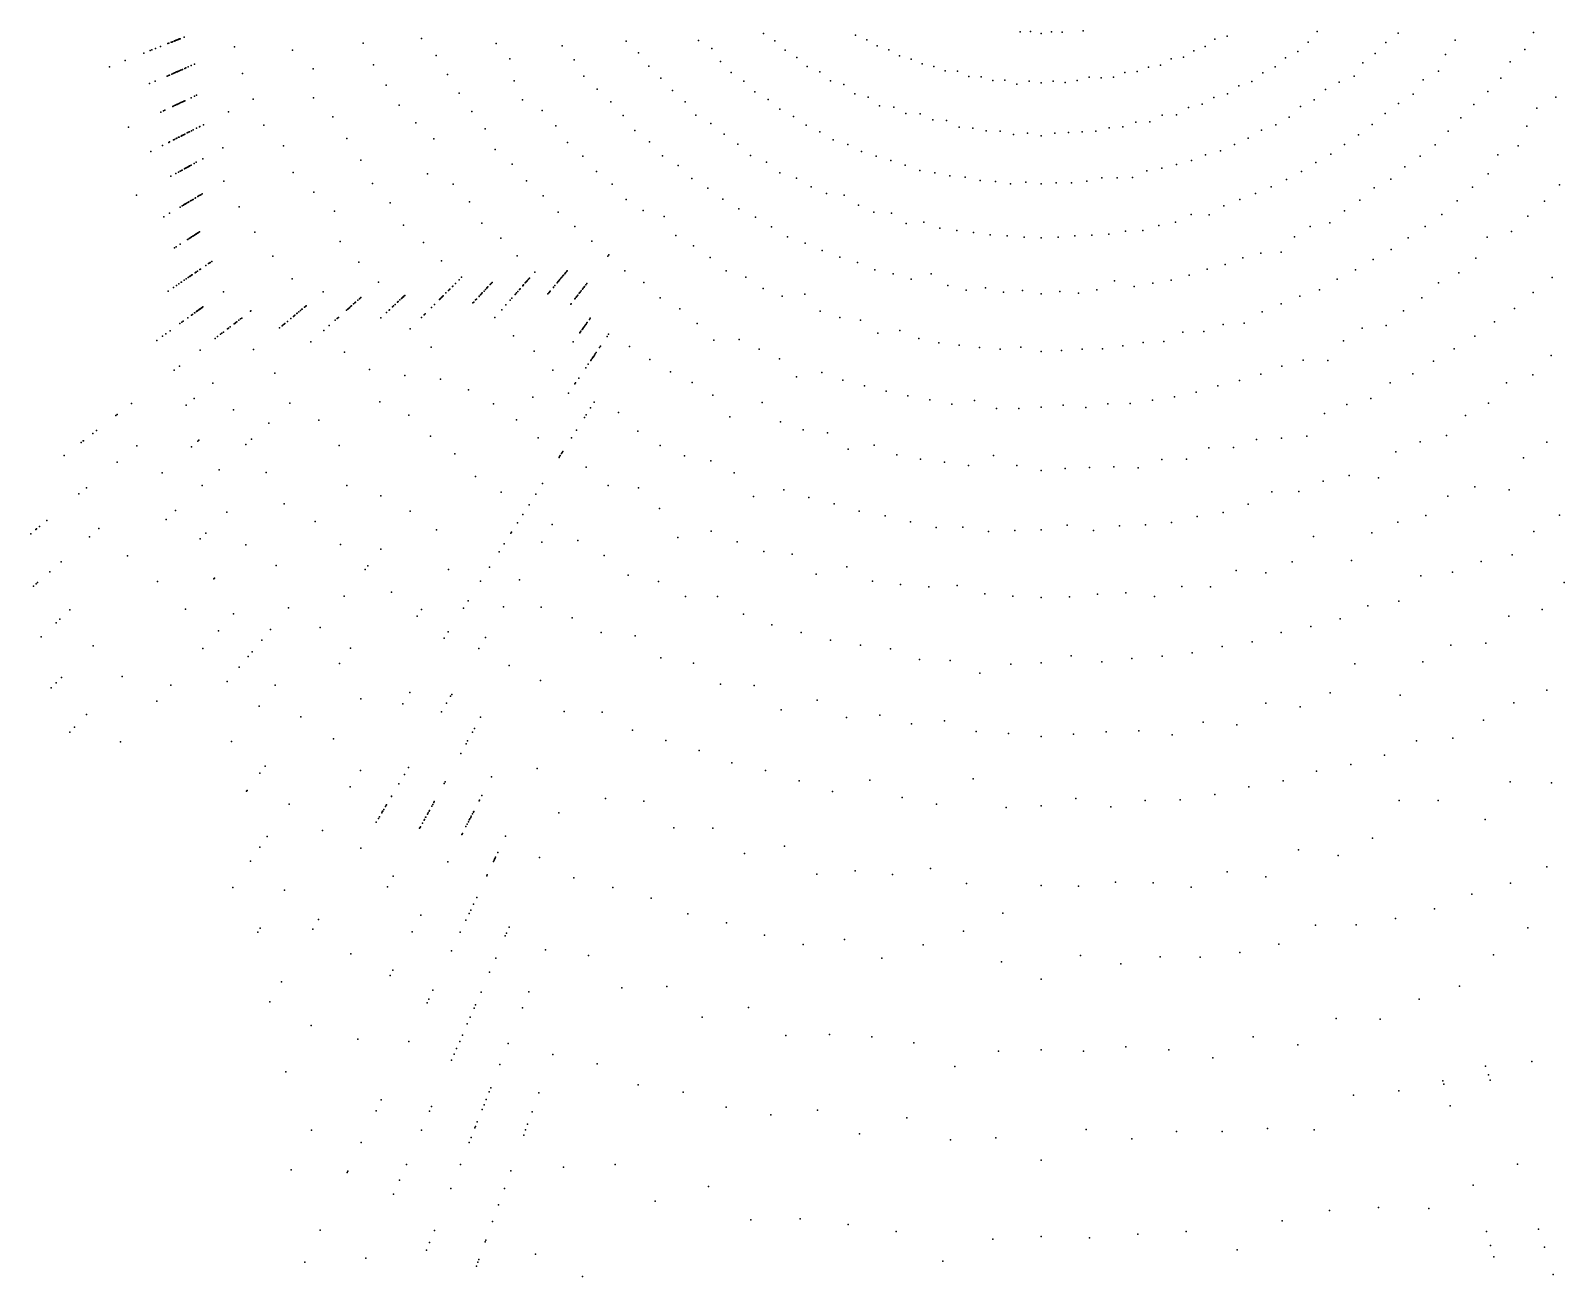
# Model space of a CAD drawing. Header units: millimetres. Extents: x -1492 to 2273, y -3124 to 2390.
# Drawn here: x -1115 to 577, y -1742 to -367 of the extents above; entities that cross this region are included whole.
import ezdxf

# ---------------------------------------------------------------- set-up
doc = ezdxf.new("R2010")
doc.units = ezdxf.units.MM

msp = doc.modelspace()

# ---------------------------------------------------------------- linework, layer by layer
for p in [(-306.4, -370.4, 1654.6), (-23.2, -368.6, 1652.2), (-11.6, -368.3, 1648.3), (0, -370.4, 1657.1), (11.6, -368.5, 1649.3), (23.2, -369, 1654.2), (46.4, -367.3, 1656.1), (304.6, -368.2, 1645), (394, -370, 1663.4), (543.5, -369.3, 1659.7), (-983, -389.2, 1555.7), (-981.2, -388.5, 717.2), (-977.2, -386.9, 621.5), (-971.6, -384.7, 1347.2), (-963.6, -381.5, 857.3), (-962.4, -381.1, 972.1), (-959.8, -380, 750), (-959.3, -379.8, 525.7), (-958.5, -379.5, 1097.8), (-958.5, -379.5, 654.2), (-956.6, -378.7, 445.2), (-956.5, -378.7, 565.6), (-956.1, -378.6, 1166.4), (-955.7, -378.4, 483.7), (-955.4, -378.3, 298.5), (-955.3, -378.2, 369.9), (-954.4, -377.9, 406.4), (-954.1, -377.8, 904.7), (-954.1, -377.8, 162.5), (-953.7, -377.6, 229.3), (-953.4, -377.5, 96.9), (-953.2, -377.4, 333.1), (-952, -376.9, 129.3), (-951.9, -376.9, 262.9), (-951.7, -376.8, 195.2), (-951.2, -376.6, 0), (-950.7, -376.4, 32.1), (-950.2, -376.2, 64.3), (-949.9, -376.1, 792.5), (-945.6, -374.4, 1602.5), (-890, -385.1, 1639.7), (-826, -388.7, 1660.6), (-747.9, -381.1, 1647.5), (-683.5, -375.8, 1657.6), (-601.2, -381.6, 1645.5), (-528.3, -383.9, 1649.4), (-457.8, -378.7, 1650.3), (-378, -378, 1645.3), (-363.4, -387, 1633.9), (-293.6, -378.5, 1648.8), (-282.5, -388.9, 1654.6), (-204.8, -372.4, 1655.3), (-192.3, -377.4, 1649.5), (-180.7, -384.1, 1653.4), (-168.1, -388.5, 1648.5), (181.1, -384.8, 1656.3), (191.8, -376.5, 1645.6), (205.4, -373.5, 1660.2), (294.6, -379.8, 1654.6), (380.4, -380.4, 1655.8), (456.8, -377.9, 1646.5), (534, -388, 1667.1), (-1010.5, -400.1, 1313.7), (-990.1, -392, 1064.9), (-937.8, -405.8, 262.4), (-934.2, -404.3, 1230.5), (-736.8, -405.1, 1650.1), (-667.4, -394.7, 1647.7), (-586.3, -398.5, 1638.2), (-515.1, -399.6, 1646.6), (-444.4, -391.8, 1645.6), (-353.7, -401.2, 1646.3), (-269.6, -396.7, 1650.7), (-156.4, -394.9, 1654.3), (-143.5, -398.7, 1650.5), (-131.3, -404, 1654.3), (131.7, -405.4, 1660.2), (143.5, -398.5, 1649.5), (157, -396.6, 1661.1), (168.5, -389.4, 1652.4), (269.9, -397.1, 1652.7), (283.5, -390.3, 1660.3), (355, -402.6, 1652), (368.7, -392.6, 1657.7), (446.2, -393.4, 1652.2), (517.8, -401.6, 1655), (-1028, -407, 1521.8), (-977.5, -423, 1465.9), (-964.5, -417.4, 926.5), (-963, -416.7, 813.9), (-962.9, -416.7, 620.5), (-961.7, -416.2, 712.2), (-959.3, -415.1, 452.4), (-957.8, -414.5, 758.2), (-957.6, -414.4, 531.6), (-956.8, -414, 862.4), (-956.2, -413.8, 302.7), (-956.2, -413.8, 661.2), (-955, -413.3, 374.6), (-954.7, -413.1, 976.8), (-954, -412.8, 32.7), (-953.3, -412.5, 488.8), (-953.1, -412.5, 411.2), (-953, -412.4, 570.9), (-952.7, -412.3, 164.4), (-952.7, -412.3, 1038), (-952, -412, 197.9), (-951.7, -411.8, 65.2), (-950.6, -411.4, 130.8), (-949.6, -410.9, 336.2), (-948.1, -410.3, 1627.9), (-948, -410.3, 0), (-947.4, -410, 1170.9), (-944.9, -408.9, 230.1), (-943.8, -408.4, 97.2), (-941.1, -407.3, 1092), (-881.1, -414.6, 1646.6), (-803.1, -409.2, 1639.6), (-655, -415.7, 1648.6), (-581.6, -422.5, 1661.1), (-504.6, -417.4, 1654.1), (-432.9, -406.5, 1649.4), (-419.6, -419.6, 1648.4), (-342.1, -413.6, 1652), (-328, -422.9, 1647.2), (-258.2, -406.8, 1658.4), (-244, -412.6, 1649.8), (-232.3, -422.5, 1659.4), (-118.2, -406.7, 1649.5), (-105.7, -411.7, 1655.3), (-92.1, -411.9, 1643.7), (-79.7, -418, 1657.2), (-66.2, -418.1, 1648.5), (-53.4, -422.4, 1658.2), (-39.9, -421.9, 1650.5), (-13.3, -423.1, 1648.5), (13.3, -422.8, 1647.6), (39.9, -422.4, 1652.4), (52.9, -418.7, 1643.7), (66.4, -419.3, 1653.4), (79.8, -418.5, 1659.2), (92.4, -413.3, 1649.5), (105.9, -412.4, 1658.2), (118.4, -407.7, 1653.4), (244.7, -413.8, 1654.6), (258.3, -407, 1659.4), (345.5, -417.6, 1668.2), (421.6, -421.6, 1655.9), (438.5, -411.8, 1671), (507.2, -419.6, 1662.4), (-983.8, -425.7, 1382), (-983.7, -425.7, 1577.2), (-934.1, -439.5, 1170.9), (-931.8, -438.5, 1622.8), (-722.5, -427.3, 1647.5), (-642, -436.3, 1649.5), (-489.9, -431.9, 1649.4), (-406.7, -433.1, 1650.3), (-315.9, -434.8, 1653.9), (-217.5, -426.8, 1648.8), (-205.6, -437, 1662.3), (-26.8, -426.2, 1663.1), (0, -424.8, 1654.3), (26.7, -424.4, 1656.3), (205.6, -437, 1662.3), (218.1, -428.1, 1653.6), (232.7, -423.2, 1662.3), (314, -432.2, 1644.4), (329, -424.1, 1652), (410.7, -437.3, 1666.3), (492.9, -434.5, 1659.7), (-968.3, -455.6, 1379.6), (-966.9, -455, 1137.9), (-957.9, -450.8, 875.8), (-957.7, -450.6, 933.1), (-956.2, -449.9, 271.3), (-955.3, -449.5, 767.1), (-954.1, -448.9, 623.6), (-953.7, -448.8, 817.6), (-953.7, -448.8, 201.1), (-953.4, -448.7, 668.7), (-952.1, -448, 536.2), (-951.9, -447.9, 715), (-951.1, -447.6, 987.1), (-950, -447, 454.3), (-949.2, -446.7, 377.7), (-948.3, -446.2, 1442.5), (-948, -446.1, 304.4), (-948, -446.1, 132.4), (-947.5, -445.9, 575.7), (-947.5, -445.9, 234.1), (-946.4, -445.3, 165.7), (-946.4, -445.3, 65.8), (-946.4, -445.4, 414.1), (-946.4, -445.4, 0), (-946, -445.1, 32.9), (-945.9, -445.1, 98.8), (-945.6, -445, 491.8), (-944.9, -444.6, 339.3), (-938, -441.4, 1036.6), (-869.5, -443, 1650), (-803, -441.4, 1666.7), (-708.4, -449.5, 1646.6), (-628.3, -456.5, 1650.4), (-572.1, -443.7, 1673.1), (-550.5, -455.4, 1651), (-474.7, -445.8, 1644.8), (-392.9, -445.7, 1650.3), (-301.2, -443.2, 1649.1), (-288.1, -454, 1654.8), (-190.7, -440.7, 1652.7), (-178.2, -450.1, 1666.1), (-162.5, -451.5, 1651.7), (162.7, -452, 1653.6), (177.6, -448.5, 1660.3), (190.8, -440.9, 1653.6), (286.1, -450.9, 1643.4), (301.4, -443.4, 1650.1), (394.5, -447.5, 1656.9), (477.7, -448.6, 1655), (547.1, -452.6, 1640.9), (568, -440.6, 1661.1), (-971.4, -457.1, 1579.7), (-928.7, -473.2, 1042.3), (-928.3, -473, 1109.5), (-924.3, -471, 1634.6), (-896.8, -456.9, 1141.7), (-857.8, -471.6, 1655.2), (-781.6, -462.3, 1651.8), (-690.1, -469, 1637.7), (-535.6, -472.2, 1650.1), (-461, -461, 1646.6), (-380.9, -460.4, 1659.7), (-364.4, -469.7, 1651.2), (-273.2, -462, 1652), (-259.2, -471.5, 1655.8), (-149.1, -458.8, 1660.3), (-133.3, -458.9, 1645), (-119.5, -465.6, 1654.6), (-104.3, -466.4, 1645), (-90.3, -473.6, 1659.4), (90.3, -473.3, 1658.4), (104.7, -468.3, 1651.7), (120.1, -467.8, 1662.3), (133.8, -460.5, 1650.7), (149.5, -460.1, 1665.2), (259, -471.2, 1654.8), (273.7, -462.8, 1654.8), (365.2, -470.8, 1655), (379.6, -458.8, 1654.1), (463.3, -463.3, 1655), (536.2, -472.8, 1652), (-1007, -473.9, 1345.3), (-962.6, -490.5, 1589.7), (-961.7, -490, 837.2), (-957.3, -487.8, 730.1), (-956.4, -487.3, 634.8), (-954.4, -486.3, 944.4), (-953.6, -485.9, 885.4), (-951.7, -484.9, 677.8), (-951.5, -484.8, 775.9), (-951.1, -484.6, 33.5), (-951.1, -484.6, 543.9), (-948.9, -483.5, 501.1), (-948.6, -483.3, 460.7), (-948.2, -483.2, 345.8), (-948, -483, 309.1), (-947.9, -483, 584.8), (-946.9, -482.5, 420.8), (-946.2, -482.1, 66.8), (-946.1, -482.1, 202.6), (-945, -481.5, 996), (-942.3, -480.1, 380.7), (-941.5, -479.7, 271.3), (-940, -478.9, 235.8), (-939.7, -478.8, 133.2), (-937.6, -477.7, 99.5), (-937.3, -477.6, 0), (-935.5, -476.7, 166.3), (-932, -474.9, 1264.4), (-765.9, -486.1, 1650.1), (-669.9, -486.7, 1625.2), (-613.3, -475.7, 1649.5), (-522.6, -490.7, 1656.6), (-448.3, -477.4, 1654.1), (-432.1, -490.1, 1650.3), (-349.8, -481.5, 1653.1), (-244, -478.8, 1653.9), (-229.5, -487.6, 1658.6), (-75.2, -474.8, 1654.6), (-60.4, -477.7, 1657.5), (-45.2, -478, 1652.7), (-30.3, -481.7, 1661.3), (-15.1, -480.5, 1654.6), (0, -483.2, 1663.2), (15.1, -480.5, 1654.6), (30.2, -479.8, 1654.6), (45.3, -478.8, 1655.6), (60.4, -478.3, 1659.4), (75.2, -474.5, 1653.6), (228.5, -485.7, 1652), (243.1, -477.2, 1648.2), (350.4, -482.3, 1655.9), (449.1, -478.2, 1656.9), (-982.4, -500.6, 1421.5), (-969.4, -493.9, 1497.5), (-902.9, -496.4, 1623.6), (-836, -494.4, 1642.3), (-602.3, -498.3, 1661.3), (-505.8, -505.8, 1652.9), (-417.9, -505.2, 1655.9), (-334.7, -492.5, 1654.1), (-320.5, -505.1, 1661.6), (-213.3, -492.9, 1652.9), (-198.2, -500.5, 1656.7), (-182.1, -505.9, 1654.8), (181.5, -504.2, 1649.1), (197.9, -499.9, 1654.8), (213.3, -492.9, 1652.9), (319.6, -503.7, 1656.9), (334.9, -492.8, 1655), (418.4, -505.7, 1657.8), (434.8, -493.2, 1660.6), (504.1, -504.1, 1647.4), (526.6, -494.5, 1669.4), (-952, -523.4, 898.8), (-950, -522.3, 787.6), (-948.5, -521.5, 954.3), (-948.5, -521.5, 686.9), (-947.6, -521, 594.5), (-945.2, -519.6, 836.6), (-945.1, -519.6, 507.5), (-944.8, -519.4, 549.3), (-944.2, -519.1, 466.3), (-943.7, -518.8, 731.8), (-943.2, -518.5, 387.5), (-942.8, -518.3, 636.3), (-941.9, -517.8, 67.6), (-941.7, -517.7, 312.2), (-941.1, -517.4, 425.2), (-940.9, -517.3, 348.9), (-940.8, -517.2, 204.8), (-940.7, -517.2, 240), (-940.4, -517, 275.5), (-940, -516.7, 169.9), (-939.8, -516.7, 135.5), (-939.8, -516.7, 33.7), (-939.6, -516.5, 101.4), (-939.4, -516.4, 0), (-937.8, -515.5, 1004.9), (-934.5, -513.7, 1289.1), (-932.2, -512.5, 1132.8), (-925.1, -508.6, 1055.7), (-924.9, -508.5, 1197.2), (-825.2, -523.7, 1652.6), (-750.7, -510.2, 1651), (-583.5, -514.4, 1653.1), (-490.7, -522.6, 1656.6), (-400.3, -516, 1649.4), (-303, -512.3, 1653.1), (-288.2, -524.2, 1661.6), (-165.9, -510.5, 1652), (-149.8, -515.7, 1652.9), (-133.9, -521.7, 1657.7), (-117.2, -524.1, 1652.9), (116.7, -522, 1646.3), (133.3, -519, 1649.1), (149.6, -514.9, 1650.1), (165.9, -510.5, 1652), (287.4, -522.7, 1656.9), (303.3, -512.9, 1655), (401.4, -517.5, 1654.1), (-960.3, -527.9, 1412.8), (-954.6, -524.8, 1602.9), (-901.7, -533.2, 1650.7), (-737.8, -536, 1658.8), (-676.9, -525.1, 1681.3), (-648.9, -536.8, 1652.8), (-567.7, -533.1, 1654.9), (-473.3, -536.8, 1653.8), (-385.4, -530.4, 1655.9), (-367.7, -541, 1652.2), (-270, -530, 1652.2), (-253.8, -539.4, 1655.9), (-100.6, -527.3, 1652), (-83.8, -528.9, 1648.2), (-67.3, -532.5, 1652), (-50.4, -533.5, 1649.1), (-33.7, -536.3, 1653.9), (-16.8, -534.6, 1646.3), (0, -536.1, 1650.1), (16.8, -535, 1647.2), (33.7, -535.1, 1650.1), (50.4, -533.2, 1648.2), (66.9, -529.8, 1643.4), (83.9, -529.8, 1651), (101, -529.4, 1658.6), (254, -539.7, 1656.9), (270.8, -531.5, 1656.9), (367.5, -540.7, 1651.3), (385.8, -531, 1657.8), (476.2, -540.1, 1663.9), (493.2, -525.2, 1664.8), (572, -537.2, 1667.6), (-998.2, -548.8, 1567.9), (-944, -558.3, 745.3), (-943.3, -557.9, 558.4), (-943.3, -557.9, 695.5), (-943.2, -557.8, 515.6), (-942.9, -557.6, 281.3), (-941.5, -556.8, 317.8), (-940.9, -556.5, 646.5), (-940.8, -556.4, 473), (-940.3, -556.1, 34.3), (-938.5, -555, 208), (-937.8, -554.6, 392.3), (-936.4, -553.8, 68.4), (-935.7, -553.4, 353.2), (-933.4, -552, 137), (-933.3, -551.9, 242.4), (-933, -551.8, 1017.9), (-930.5, -550.3, 0), (-930, -550, 1080.5), (-928.9, -549.3, 1304.5), (-927.8, -548.7, 1222.7), (-927.2, -548.3, 101.8), (-925.7, -547.4, 1145.2), (-802.5, -545.4, 1640.6), (-718.3, -557.2, 1653.6), (-630.7, -556, 1650.1), (-549.5, -549.5, 1651.3), (-458, -553.6, 1660.2), (-351.1, -553.3, 1655), (-236.6, -546.8, 1655), (-217.2, -548.6, 1639), (219.2, -553.7, 1654.1), (236.8, -547.1, 1655.9), (351.7, -554.2, 1657.8), (459.2, -555.1, 1664.8), (555.5, -555.5, 1669.4), (-968.1, -572.5, 1449.9), (-961.8, -568.8, 1537.9), (-950.1, -561.9, 856.2), (-947.7, -560.5, 800), (-947.6, -560.4, 435.9), (-946.4, -559.7, 909.6), (-945.4, -559.1, 1616.1), (-944.6, -558.6, 967.5), (-944.5, -558.6, 173.8), (-944.4, -558.5, 603.2), (-884.9, -561.6, 1651.5), (-779.6, -566.4, 1629.4), (-532.8, -567.4, 1654), (-438.9, -565.8, 1654.7), (-415.8, -572.2, 1634.5), (-333.6, -564, 1655), (-315.1, -573.2, 1652.2), (-201.5, -559.7, 1652.2), (-184.4, -567.6, 1657.8), (-165.2, -568.6, 1644.7), (165.7, -570.2, 1649.4), (185.4, -570.5, 1666.3), (201.8, -560.6, 1655), (334.9, -566.2, 1661.5), (442.3, -570.2, 1667.6), (537.2, -572, 1667.6), (-933.2, -592.2, 321.1), (-932.8, -591.9, 246.9), (-932.6, -591.8, 1625.2), (-932.3, -591.7, 174.9), (-932.2, -591.6, 210.6), (-932.2, -591.6, 104.4), (-931.5, -591.1, 139.4), (-930.8, -590.7, 1250.4), (-930.8, -590.7, 34.6), (-930.3, -590.4, 69.3), (-930.2, -590.3, 1101.7), (-930, -590.2, 1034.3), (-929.6, -589.9, 0), (-928.8, -589.4, 1171.4), (-867.7, -589.7, 1653.2), (-703.4, -581.9, 1660.6), (-617.2, -579.6, 1661.7), (-514.4, -583.5, 1653.1), (-297.5, -583.8, 1655), (-148.9, -580.1, 1663.5), (-129.3, -578.5, 1646.5), (-111.6, -585, 1654.1), (-93.1, -587.8, 1653.1), (-74.6, -590.1, 1652.2), (74.8, -591.8, 1656.9), (93.2, -588.5, 1655), (112.2, -587.9, 1662.5), (130.1, -582.2, 1656.9), (148.5, -578.4, 1658.8), (297.1, -583.2, 1653.1), (318.5, -579.4, 1669.9), (423.7, -583.2, 1665.7), (519.2, -588.9, 1668.5), (-956.3, -606.9, 1559), (-954.3, -605.6, 1457.1), (-949.9, -602.8, 1360), (-942, -597.8, 923), (-942, -597.8, 865.4), (-942, -597.8, 810.6), (-941.7, -597.6, 707.8), (-939.9, -596.5, 981.4), (-939.7, -596.3, 658.2), (-939.7, -596.3, 611.8), (-939.3, -596.1, 756), (-938.2, -595.4, 522.9), (-937.3, -594.8, 439.5), (-935.9, -593.9, 564.8), (-935.5, -593.7, 360), (-935.3, -593.6, 479.4), (-934.2, -592.9, 398.4), (-933.9, -592.7, 284), (-773.5, -600, 1655.2), (-681.5, -600.9, 1652.7), (-596.1, -596.1, 1654.6), (-495.9, -599.4, 1653.1), (-403.2, -593.2, 1657.5), (-383.7, -604.6, 1654.7), (-279.9, -594.9, 1660.6), (-260.4, -601.7, 1655.9), (-56, -592.5, 1653.1), (-37.3, -593.7, 1652.2), (-18.7, -595.2, 1654.1), (0, -595.8, 1655), (18.7, -595.2, 1654.1), (37.3, -593.7, 1652.2), (56, -592.9, 1654.1), (279.8, -594.6, 1659.7), (386.2, -608.6, 1665.7), (404.9, -595.9, 1664.8), (492.3, -595.1, 1641.4), (-918.7, -624.3, 754.9), (-918.1, -623.9, 0), (-917.3, -623.4, 104.8), (-916.8, -623, 1631), (-914.9, -621.8, 858.1), (-847.9, -616, 1651.5), (-752.7, -622.7, 1651.8), (-661.6, -621.3, 1651), (-578, -615.6, 1657.3), (-478, -616.2, 604.9), (-476.8, -614.7, 1653.1), (-365.3, -617.7, 1658.4), (-241.5, -609.9, 1656.9), (-222.2, -617.2, 1656.9), (-202.5, -623.2, 1655), (203.2, -625.3, 1660.6), (222.5, -617.9, 1658.7), (242.6, -612.7, 1664.3), (264.8, -611.8, 1683.8), (366.5, -619.8, 1663.9), (479.7, -618.4, 1663.1), (-945.4, -642.5, 676), (-943.2, -641, 1214.5), (-941.1, -639.5, 579.7), (-939.7, -638.6, 491.7), (-939.4, -638.4, 179.9), (-939.3, -638.4, 939.6), (-939.3, -638.4, 1066.5), (-939.1, -638.2, 35.7), (-938, -637.5, 329.5), (-937.9, -637.4, 719.6), (-937, -636.8, 533.1), (-936.8, -636.6, 822.9), (-936.6, -636.5, 448.4), (-933.6, -634.5, 71), (-932.9, -634, 366.5), (-932.8, -633.9, 620), (-932.5, -633.7, 289.5), (-931, -632.7, 214.7), (-928.1, -630.7, 141.8), (-927.6, -630.4, 403.8), (-921.8, -626.4, 249.1), (-826.5, -641.1, 1648.1), (-642, -642, 499.1), (-639.4, -639.4, 1644.8), (-567, -643.1, 135.8), (-565.8, -641.8, 506), (-565.7, -641.6, 338.7), (-564.4, -640.2, 369.3), (-558.7, -633.8, 1658.2), (-558.6, -633.6, 613.6), (-531.3, -642.2, 242.2), (-531, -641.8, 213.9), (-529.8, -640.5, 329.1), (-529.8, -640.5, 270.1), (-528.8, -639.3, 359), (-527.7, -637.9, 562.6), (-527, -637.1, 600.7), (-525.6, -635.4, 487.7), (-525.3, -635, 523), (-524.5, -634.1, 680.8), (-523.4, -632.7, 451.4), (-523.1, -632.3, 386.2), (-459.2, -632.1, 1660.4), (-347.6, -632.4, 1667.6), (-325.8, -639.4, 1658.4), (-183.3, -631, 1659.7), (-163.1, -635.4, 1656.9), (-143.4, -641.6, 1660.6), (-121.3, -635.7, 1634.6), (143.6, -642.4, 1662.4), (163.6, -637.2, 1661.5), (183.1, -630.3, 1657.8), (326.9, -641.6, 1663.9), (347.1, -631.3, 1664.8), (461, -634.5, 1666.7), (563.8, -639.5, 1673.3), (-963.2, -654.6, 1501.3), (-957.2, -650.5, 1312.7), (-954.2, -648.5, 1017.1), (-951.5, -646.7, 1150.5), (-949, -644.9, 1579.2), (-948.4, -644.6, 1386.2), (-902.2, -655.5, 1640.9), (-792.3, -655.4, 1620.3), (-731.2, -644.7, 1648.3), (-702, -659.3, 529.4), (-659.9, -659.9, 178), (-659.7, -659.7, 634), (-656.7, -656.7, 549.3), (-654, -654, 333), (-652.7, -652.7, 470.3), (-652.3, -652.3, 29), (-649.5, -649.5, 145.5), (-649.2, -649.2, 266.7), (-646.3, -646.3, 361.9), (-618.7, -658.9, 114.2), (-617.5, -657.6, 655.4), (-617.3, -657.4, 142.8), (-616.6, -656.6, 231.3), (-616.6, -656.6, 171.8), (-614.6, -654.5, 200.7), (-613.1, -652.9, 492.4), (-611.5, -651.2, 566.9), (-611.4, -651, 259.5), (-610.7, -650.3, 289.9), (-610.7, -650.4, 419.8), (-610.4, -650, 527.4), (-610.4, -650, 353), (-608, -647.5, 319.8), (-606.9, -646.3, 383.6), (-605.7, -645, 450.8), (-580.4, -658.3, 726), (-580.1, -658, 556.7), (-578.8, -656.5, 55.1), (-577.4, -654.9, 110.3), (-575.5, -652.8, 313.3), (-575, -652.3, 409.2), (-574.9, -652.1, 165.8), (-572, -648.8, 222.1), (-571.7, -648.5, 280.9), (-571.6, -648.3, 440.4), (-571, -647.7, 586.8), (-569.1, -645.5, 27), (-568.5, -644.8, 472.6), (-567.7, -644, 249.4), (-544.1, -657.7, 26.8), (-543.2, -656.6, 80.6), (-542.4, -655.7, 0), (-542, -655.2, 53.5), (-541.7, -654.8, 1668), (-538.2, -650.5, 106.7), (-537.9, -650.2, 654.6), (-536.4, -648.4, 133.3), (-534.1, -645.6, 159.8), (-533.1, -644.4, 186.9), (-532.6, -643.8, 300.8), (-532.2, -643.3, 425.4), (-511.5, -659.4, 242.4), (-511.5, -659.5, 132.2), (-511.2, -659, 330.2), (-509.7, -657, 391.3), (-509, -656.1, 564.3), (-508.7, -655.8, 0), (-508.7, -655.9, 158.3), (-507.6, -654.4, 212.6), (-506.1, -652.5, 524), (-505.1, -651.2, 419.9), (-504.3, -650.1, 597.8), (-504.2, -650, 267.3), (-504, -649.8, 51.7), (-503.8, -649.5, 486.1), (-502.4, -647.7, 183.2), (-501.1, -646.1, 294.4), (-438.4, -645.1, 1657.6), (-306.7, -651.9, 1664.8), (-260.5, -658, 1635.4), (-102.7, -648.3, 1657.8), (-82.5, -653.4, 1663.4), (-61.5, -650.9, 1651.3), (-41.3, -655.8, 1659.7), (-20.5, -653.8, 1652.2), (0, -657.5, 1660.6), (20.6, -654.9, 1655), (41.3, -656.9, 1662.4), (61.7, -653.1, 1656.9), (81.2, -643.2, 1637.3), (102.9, -649.4, 1660.6), (123.2, -645.8, 1660.6), (307.4, -653.3, 1668.5), (438.7, -645.5, 1658.6), (542.9, -656.2, 1671.5), (-931.3, -676.6, 586.6), (-931.1, -676.5, 498), (-930.5, -676, 455.4), (-929.2, -675.1, 333.7), (-928.7, -674.7, 373), (-928.7, -674.8, 631.1), (-928.2, -674.4, 678.6), (-927.8, -674.1, 294.4), (-927.7, -674, 256.3), (-926.9, -673.4, 181.5), (-926.6, -673.2, 218.5), (-926.3, -673, 726.6), (-926.2, -673, 144.6), (-925.5, -672.4, 0), (-925.4, -672.4, 108.1), (-925.3, -672.3, 72), (-925.1, -672.1, 35.9), (-872.5, -676.8, 174.9), (-871.9, -676.3, 34.7), (-817.1, -675.9, 344.6), (-815.6, -674.7, 381.1), (-815.3, -674.5, 457.9), (-812.9, -672.5, 580), (-811.7, -671.5, 417.1), (-810.8, -670.8, 495.2), (-766.6, -675.8, 64.3), (-765, -674.5, 367.2), (-764.2, -673.8, 479.4), (-763.3, -673, 330.6), (-761.9, -671.7, 517.5), (-761.1, -671, 193.6), (-758.6, -668.8, 555.9), (-757.1, -667.4, 259.1), (-756.5, -666.9, 31.7), (-753.9, -664.7, 397.9), (-752, -663, 158.8), (-751.8, -662.8, 433.7), (-750.6, -661.7, 290.7), (-719.5, -675.7, 1669), (-719.5, -675.7, 62.1), (-719.1, -675.3, 31), (-715.6, -672, 92.8), (-714.6, -671, 622.1), (-714.5, -671, 123.8), (-712.8, -669.4, 154.9), (-710.3, -667, 185.9), (-709.3, -666.1, 217.5), (-707.5, -664.4, 249.2), (-705.8, -662.8, 419), (-705.6, -662.6, 281.2), (-705.1, -662.1, 348.2), (-704.2, -661.3, 382.5), (-703.7, -660.8, 313.7), (-703.4, -660.6, 491.7), (-703.1, -660.3, 453.9), (-672.8, -672.8, 212.7), (-669.3, -669.3, 119.6), (-663.8, -663.8, 728.1), (-663.1, -663.1, 304.7), (-662, -662, 58.9), (-661.9, -661.9, 405.1), (-661.5, -661.5, 593.7), (-660.9, -660.9, 240), (-660.3, -660.3, 439.4), (-627, -667.7, 0), (-626.1, -666.7, 28.7), (-624, -664.4, 1658), (-623.1, -663.5, 57.3), (-620.2, -660.4, 85.6), (-620, -660.2, 615.5), (-595.2, -675.1, 698.1), (-590.6, -669.9, 84.4), (-585.9, -664.6, 0), (-584.1, -662.5, 197.4), (-519, -669.1, 700.5), (-518.7, -668.7, 1660.8), (-514.4, -663.1, 79.3), (-514, -662.6, 26.4), (-512.9, -661.3, 460.1), (-512.6, -660.8, 105.7), (-512.4, -660.6, 361.8), (-420.2, -662.2, 1666.7), (-398.6, -674, 1664), (-285.6, -660.1, 1662.1), (-243.6, -676.7, 1662.1), (264.8, -668.7, 1662.1), (285.6, -660.1, 1662.1), (399.9, -676.2, 1669.4), (420.2, -662.2, 1666.7), (522.6, -673.7, 1673.3), (-950.4, -690.5, 1420.1), (-948.3, -689, 1100.8), (-946.6, -687.7, 1508.4), (-941.6, -684.1, 419), (-937.3, -681, 1594.6), (-936.3, -680.3, 957.4), (-934.1, -678.7, 784.7), (-933.9, -678.5, 895.5), (-932, -677.2, 837), (-931.9, -677, 542), (-890.3, -690.6, 70.9), (-889.8, -690.2, 365.9), (-889.4, -689.9, 529.7), (-888.5, -689.2, 572.9), (-887.6, -688.5, 486.1), (-885.2, -686.6, 1648.4), (-883.5, -685.3, 661.2), (-882.1, -684.3, 613.8), (-837.5, -692.9, 0), (-836.4, -691.9, 34.1), (-835.4, -691.1, 102.5), (-834.4, -690.2, 68.1), (-831.7, -688, 136.4), (-828, -685, 170.2), (-825, -682.5, 633.2), (-824.2, -681.9, 204.1), (-823.4, -681.2, 238.9), (-821.3, -679.4, 309.7), (-820.9, -679.1, 273.6), (-819, -677.6, 541.6), (-785.4, -692.4, 0), (-779, -686.8, 659.1), (-776.7, -684.8, 231.4), (-776.2, -684.3, 130.7), (-775.4, -683.6, 611.4), (-728.5, -684.1, 591), (-722.4, -678.4, 0), (-683.6, -683.6, 91.4), (-680.9, -680.9, 0), (-679.6, -679.6, 698.3), (-602.8, -683.7, 1658), (-503.3, -692.8, 135.6), (-503.3, -692.8, 53.9), (-502.8, -692, 435.8), (-502.7, -691.9, 108), (-502.7, -691.9, 80.8), (-502.1, -691, 662.6), (-501.1, -689.8, 26.8), (-500.8, -689.3, 0), (-498.4, -685.9, 616), (-497.4, -684.6, 1660.8), (-379.5, -690.3, 1673.9), (-222.1, -683.7, 1661.1), (-199.4, -686.5, 1652), (200.9, -691.4, 1663.9), (224.2, -690.1, 1676.7), (243.9, -677.5, 1663.9), (380.7, -692.5, 1679.4), (500.3, -688.7, 1670.6), (-975.8, -709, 1063.4), (-969.4, -704.3, 1359.2), (-965.8, -701.7, 1271.3), (-961.1, -698.3, 1187.9), (-911.2, -706.8, 220), (-908.7, -704.8, 729.8), (-908.6, -704.8, 108.7), (-905.4, -702.3, 144.8), (-903.9, -701.2, 0), (-902.2, -699.8, 255.2), (-897.7, -696.4, 291.7), (-896.9, -695.7, 329.8), (-896.6, -695.5, 408.5), (-894.8, -694.1, 448.4), (-840.5, -695.3, 692.3), (-805.9, -710.5, 1692.9), (-791.6, -697.9, 99.8), (-696.1, -696.1, 1664.7), (-582.2, -703.8, 1661.5), (-516.2, -710.6, 380.1), (-509, -700.5, 407.5), (-508.8, -700.3, 342.7), (-508.1, -699.4, 280.9), (-507.8, -699, 221.8), (-506.4, -697.1, 509.5), (-506, -696.5, 309.9), (-505.7, -696.1, 250), (-505.6, -695.9, 584.6), (-505.2, -695.4, 164), (-504.8, -694.8, 472.1), (-504.8, -694.8, 192), (-504.2, -694, 544.4), (-478.9, -704.7, 0), (-477.2, -702.2, 1666.2), (-361.1, -708.7, 1690.2), (-333.2, -708.1, 1663.1), (-180, -700.9, 1672.2), (-156, -698, 1652.9), (-134.8, -706.9, 1663), (135.5, -710.4, 1671.2), (156.5, -700, 1657.5), (179.6, -699.3, 1668.5), (333.8, -709.3, 1665.8), (354.3, -695.4, 1658.6), (478.7, -704.4, 1671.5), (-928, -719.8, 1616.4), (-869.2, -719.1, 1659.9), (-768.7, -721.9, 1661.6), (-672.9, -716.5, 1662.1), (-559.2, -721, 1659.7), (-494.4, -727.5, 348.2), (-494.3, -727.3, 638.9), (-494.3, -727.4, 448.1), (-494, -727, 557.8), (-493.3, -725.9, 413), (-492.9, -725.3, 315.7), (-491.9, -723.7, 594.7), (-490.9, -722.4, 195.2), (-487.3, -717, 222.6), (-486.3, -715.5, 81.8), (-454.2, -715.7, 1663.5), (-311, -718.6, 1664), (-112.7, -711.6, 1664.8), (-90.2, -714.4, 1663.9), (-67.8, -716.8, 1663.9), (-45.2, -718.6, 1663.9), (-22.5, -716.5, 1656.6), (0, -721.2, 1666.6), (22.6, -720.1, 1664.8), (45.2, -718.6, 1663.9), (67.9, -718.4, 1667.6), (90.3, -715.1, 1665.7), (112.6, -711.2, 1663.9), (455.9, -718.3, 1669.8), (562.8, -725.5, 1670.2), (-956.5, -741.9, 1463.2), (-950.7, -737.4, 1551.1), (-741.1, -741.1, 1651.5), (-538.9, -741.7, 1667.6), (-502.4, -739.3, 141.6), (-499.7, -735.2, 169.6), (-499.6, -735.2, 689.5), (-496.9, -731.1, 522.8), (-496.3, -730.3, 111.5), (-495.3, -728.9, 55.4), (-495, -728.4, 286.1), (-431.7, -730, 1664.4), (-408.8, -743.6, 1665.3), (-288.7, -729.2, 1666.7), (-241.8, -744.3, 1663.1), (265.5, -737.5, 1665.8), (289.3, -730.8, 1670.3), (316.4, -731.1, 1692.9), (432.9, -731.9, 1668.8), (-913.9, -756.1, 1632.6), (-845.4, -745.3, 1658.3), (-702.1, -747.6, 795.6), (-662.8, -751.8, 1694.8), (-514.5, -757.1, 1665), (-513.8, -756, 395.6), (-513.7, -755.9, 502.5), (-510.1, -750.6, 263.6), (-385, -755.6, 1664.4), (-269.7, -749.1, 1692), (-218.7, -752.7, 1665.8), (-194.9, -759.2, 1665.8), (194.9, -759.2, 1665.8), (218.8, -753.1, 1666.7), (242.5, -746.3, 1667.6), (385.2, -756, 1665.3), (410.1, -745.9, 1670.6), (513.7, -755.9, 1662.3), (542.8, -747.1, 1679.9), (-934.6, -773.2, 1563.7), (-828.9, -778.4, 1673.2), (-729.6, -776.9, 1679.4), (-631.8, -763.7, 1675.9), (-560.7, -771.7, 789.1), (-521.4, -767.2, 29.1), (-493.3, -777.3, 1674.6), (-362.1, -769.4, 1668.8), (-307.8, -777.5, 1641.2), (-171, -765, 1665.8), (-146.9, -770, 1665.8), (-122.7, -774.6, 1666.7), (-73.3, -775.3, 1654.9), (122.8, -775.1, 1667.6), (147.1, -771.2, 1668.5), (171.3, -766.2, 1668.5), (363.8, -773.1, 1676.9), (493.8, -778.1, 1676.4), (-1020.9, -791.9, 938.7), (-1019.5, -790.8, 876.8), (-1003.8, -778.6, 1441), (-943.5, -780.5, 1480.2), (-891.1, -785.6, 1635), (-697.7, -791.4, 1662.5), (-604.3, -779.1, 1667.3), (-503.8, -793.9, 148.9), (-502.1, -791.2, 178.8), (-497.2, -783.5, 674.2), (-466.4, -788.7, 1666.7), (-343.3, -793.3, 1696.5), (-98.5, -779.4, 1669.4), (-49.3, -784, 1669.4), (-24.6, -784.3, 1667.6), (0, -782.6, 1663.1), (24.5, -780.5, 1659.4), (49.3, -783.2, 1667.6), (73.6, -779.1, 1663.1), (98.4, -778.5, 1667.6), (312.7, -789.8, 1667.1), (337.3, -779.6, 1667.1), (468.4, -792, 1673.8), (-1046.4, -811.7, 1027.2), (-1042.3, -808.5, 1091.3), (-852.2, -800.3, 849.3), (-796.9, -796.9, 1658.3), (-578.7, -796.5, 1664.7), (-512.8, -808, 650.3), (-444.9, -809.3, 1679.9), (-287.6, -798.8, 1666.2), (-262.5, -807.8, 1667.1), (-235.6, -810.9, 1657.3), (-1059.3, -821.6, 1258.9), (-1056.9, -819.8, 1424.4), (-1056.8, -819.7, 1179.1), (-997.7, -825.4, 1468.7), (-937.4, -826.5, 849.3), (-930.5, -820.3, 1499.4), (-929.2, -819.2, 1596.9), (-877.5, -824, 1656.9), (-871.2, -818.1, 812.2), (-774.5, -824.8, 1664.9), (-673.9, -814.6, 1665.9), (-554.8, -816.4, 1669), (-518.1, -816.5, 0), (-420.4, -825, 1684.3), (-212.8, -828.9, 1679.6), (-184.3, -824.5, 1658.2), (185, -827.6, 1664.4), (212.4, -827.1, 1676), (237.7, -818.3, 1672.4), (265.4, -816.9, 1685.8), (293.3, -814.6, 1699.2), (418.4, -821.1, 1676.4), (447.5, -813.9, 1689.5), (558.2, -821.4, 1679.3), (-1077.8, -836, 1364), (-1019.6, -843.5, 899.3), (-647, -834.1, 1663.3), (-531.8, -838.1, 93.8), (-531.3, -837.2, 31.2), (-530.5, -835.9, 62.3), (-529.2, -833.9, 220.8), (-528.4, -832.6, 124.6), (-527.8, -831.7, 1665.5), (-393.6, -836.5, 1681.6), (-364.3, -841.8, 1668.5), (-159.3, -835.3, 1668.8), (-133, -839.9, 1668.8), (-106.5, -843.2, 1668), (-52.6, -836, 1643.9), (133.1, -840.3, 1669.8), (160.3, -840.2, 1678.7), (391.6, -832.1, 1672.9), (532.2, -838.5, 1679.3), (-969.8, -855, 1466.5), (-907, -851.7, 1604), (-854.9, -854.9, 1664.2), (-624.2, -859.2, 1673.5), (-501.9, -848.7, 1667.3), (-338.6, -855.1, 1672.9), (-80.1, -847, 1669.8), (-26.6, -847.2, 1663.5), (0, -852.6, 1673.3), (26.7, -850.4, 1669.8), (53.4, -849.1, 1669.8), (80.2, -848.4, 1672.4), (107.3, -849.5, 1680.4), (339.8, -858.2, 1679), (372.5, -860.8, 1706.2), (-1061.8, -878.4, 1467.4), (-1053.5, -871.5, 993.4), (-925.6, -869.2, 1534.9), (-766.1, -869, 1704.6), (-595.7, -876.6, 1670.1), (-557.6, -878.6, 807.2), (-550.1, -866.9, 263.6), (-477.7, -869, 1676.7), (-444.2, -871.7, 1654.3), (-283.9, -873.7, 1671.1), (254.6, -876.2, 1659.7), (284.5, -875.6, 1674.6), (311.2, -864.4, 1671.1), (478.7, -870.7, 1680.2), (516.7, -873.7, 1716.3), (-955, -896.8, 1486), (-835.3, -889.5, 1679.5), (-728.4, -880.5, 1681.4), (-565, -890.3, 306.3), (-420.9, -894.5, 1671.6), (-317.2, -881.2, 1703.5), (-256.3, -882.2, 1671.1), (-228.4, -889.4, 1670.2), (228.5, -889.8, 1671.1), (448.8, -880.8, 1671.6), (-1097.1, -907.6, 1104.5), (-965.4, -906.5, 1027.2), (-898.4, -898.4, 1638), (-801.1, -908.7, 1667.4), (-696.2, -897.6, 1671.5), (-577.7, -910.4, 684.2), (-571.9, -901.2, 1681.9), (-539.5, -912.3, 1670.1), (-200.6, -897.5, 1672.9), (-172.1, -902.4, 1671.1), (-144, -909.3, 1674.6), (28.7, -913, 1661.5), (86.4, -913.7, 1669.4), (115.3, -912.4, 1672.9), (144.1, -909.8, 1675.5), (172.3, -903.4, 1672.9), (200.9, -898.9, 1675.5), (393.6, -909.6, 1675.9), (424.6, -902.3, 1686.2), (572.2, -901.7, 1682.7), (-1114.9, -922.4, 1358.8), (-1109.3, -917.7, 1439.7), (-1108.4, -917, 1190.1), (-1105.1, -914.2, 1264.4), (-1049.9, -925.6, 1016.9), (-1039.8, -916.7, 1476.2), (-927.8, -927.8, 1488.2), (-921.7, -921.7, 1575.7), (-667, -918.1, 1669.9), (-585, -921.8, 354.8), (-584.3, -920.7, 392.6), (-511.1, -929.7, 1671.8), (-400.9, -926.4, 1706.8), (-364.1, -919.6, 1672.4), (-115.6, -915.3, 1678.1), (-86.5, -915.1, 1672), (-57.9, -919.8, 1676.4), (-28.9, -918.7, 1672), (0, -918.2, 1670.2), (57.8, -918.8, 1674.6), (300.6, -925.2, 1644.9), (364.9, -921.5, 1675.9), (543.9, -919.7, 1683.6), (-1008, -946.6, 1472.5), (-877.7, -934.7, 1653), (-772.9, -934.3, 1669), (-728.7, -939.4, 1048.2), (-598, -942.3, 482.9), (-592.4, -933.4, 437.7), (-551, -931.7, 786.5), (-482.1, -946.3, 1673.5), (-335.2, -931.1, 1673.3), (-306.1, -942.1, 1675), (-274.5, -944.9, 1663.8), (519.9, -945.7, 1700.5), (-1093.7, -964.2, 1458.1), (-1081.4, -953.4, 1192.6), (-843.9, -957.2, 1645.1), (-745.9, -961.6, 1216.9), (-742.9, -957.7, 1668.2), (-653.7, -961.9, 1711.2), (-608.7, -959.1, 1671.5), (-214.3, -958.8, 1661.2), (215.2, -962.8, 1668.1), (276.9, -953.2, 1678.4), (342.6, -951.7, 1710.3), (485.5, -952.9, 1685.3), (-1111.7, -980.1, 1391.7), (-1108.9, -977.7, 1146.8), (-1107.3, -976.2, 1301.5), (-974.9, -974.9, 1468.1), (-912.8, -972.1, 1611.9), (-912.2, -971.4, 1511.5), (-618.5, -974.6, 682.6), (-575.5, -973.2, 768.4), (-455.6, -968.2, 1686.1), (-422, -975.2, 1674.3), (-248.2, -966.9, 1687.9), (-185.9, -974.5, 1677.6), (-155, -978.4, 1675), (-123.9, -980.8, 1671.6), (-92.6, -979.6, 1663.8), (155.3, -980.4, 1678.4), (187.1, -981, 1688.8), (247.9, -965.4, 1685.3), (419.2, -968.8, 1663.3), (454, -964.8, 1680.2), (577.4, -976.3, 1669.1), (-768.9, -991.3, 1178.1), (-716.9, -986.7, 1678.7), (-632.2, -996.2, 555.2), (-392.5, -991.4, 1680.2), (-357, -991.7, 1660.8), (-62.2, -988.6, 1675), (-31.1, -991.1, 1676.7), (0, -992.6, 1678.4), (31.2, -992.1, 1678.4), (62.2, -989.1, 1675.9), (93.4, -987.7, 1677.6), (125.2, -991.4, 1689.6), (394.7, -996.9, 1689.5), (-1071.6, -1006.3, 1470.1), (-944.2, -1005.5, 1468.9), (-891.1, -1010.8, 1628.9), (-830.6, -1004, 1679.9), (-688.6, -1013.3, 1013.5), (-683.6, -1005.8, 1673.9), (-637.4, -1004.3, 606.1), (-593.1, -1002.9, 1714.5), (-551.6, -1003.3, 1684.8), (-517.3, -1015.2, 1676.5), (-328.5, -1011, 1675.2), (360.7, -1001.8, 1677.7), (516.2, -1013.2, 1673.2), (552.9, -1005.8, 1688.9), (-1086.8, -1020.6, 1233.4), (-1082.7, -1016.7, 1309.4), (-907.5, -1029.3, 1556.5), (-850.3, -1027.9, 1252.7), (-795.6, -1025.7, 1673.6), (-654.1, -1030.7, 671.1), (-485.3, -1031.4, 1677.3), (-297.2, -1022.9, 1678.5), (-264.8, -1031.2, 1677.7), (264.8, -1031.2, 1677.7), (297.6, -1024.5, 1681.1), (330.2, -1016.2, 1683.6), (-1103.2, -1035.9, 1421.1), (-1046, -1046, 1479.3), (-924.9, -1049.1, 1489.3), (-860, -1039.6, 1349.2), (-761.9, -1048.7, 1671.2), (-658.6, -1037.7, 1691.7), (-620.3, -1048.8, 1677.1), (-613.2, -1036.9, 113.9), (-447.8, -1034.8, 1659.1), (-232.4, -1039.6, 1678.5), (-199.4, -1045.3, 1676.8), (199.7, -1046.9, 1679.4), (232.8, -1041.7, 1681.9), (452.3, -1045.1, 1675.7), (490.9, -1043.1, 1696.3), (-875, -1057.7, 1210.2), (-870.7, -1052.5, 1651.2), (-774.2, -1065.6, 1161.3), (-419.4, -1059.3, 1676.5), (-383.5, -1065.1, 1665.7), (-166.2, -1049.5, 1674.3), (-134, -1061.1, 1685.3), (-100.4, -1062.1, 1681.1), (0, -1064.7, 1677.7), (33.2, -1057.2, 1666.7), (66.9, -1063.7, 1679.4), (100.2, -1060, 1677.7), (133.6, -1057.4, 1679.4), (166.9, -1053.7, 1681.1), (346.3, -1065.9, 1649.2), (421.1, -1063.5, 1683.1), (-1080.9, -1080.9, 1264.7), (-1014.1, -1079.9, 1481.4), (-884.8, -1069.6, 1574.5), (-587, -1067.8, 1677.1), (-67.7, -1076, 1698.8), (-33.5, -1066.3, 1681.1), (-1092.3, -1092.3, 1450.6), (-1086.8, -1086.8, 1355), (-960.4, -1089.3, 1280.3), (-898, -1085.5, 1500.2), (-845, -1089.4, 1666.6), (-696.6, -1097.6, 1675.9), (-650.3, -1099.6, 810.7), (-552.4, -1084.1, 1674.7), (-353.6, -1088.4, 1683.9), (-316.6, -1089.8, 1669.9), (319, -1097.9, 1682.3), (558, -1095.1, 1691.7), (-975.9, -1107, 1475.7), (-862.9, -1112.5, 1597), (-750.7, -1104.6, 1721.8), (-704.3, -1109.9, 1087.4), (-656, -1109.3, 999.7), (-651.5, -1101.6, 1058.8), (-286.7, -1116.6, 1696.3), (-247.2, -1105.9, 1667.4), (247.9, -1109.2, 1672.4), (285.9, -1113.3, 1691.4), (396.2, -1100.5, 1721.2), (521.8, -1108.9, 1686.8), (-1053.3, -1121.7, 1272.9), (-816.8, -1124.2, 1679.7), (-661.7, -1118.9, 1675.9), (-618.4, -1124.8, 872.4), (-526.3, -1118.5, 1701.4), (-484.4, -1119.3, 1678.7), (-214.6, -1125.2, 1685.6), (-177.8, -1122.5, 1672.4), (-143, -1132, 1679), (-106.7, -1128.7, 1668.2), (179, -1130.3, 1683.9), (216.1, -1133, 1697.2), (488.1, -1128, 1691.7), (-1071.7, -1141.2, 1380.2), (-1066.4, -1135.6, 1462.9), (-780.7, -1148.8, 1678.9), (-627.3, -1141.1, 1010.1), (-625.2, -1137.2, 823.6), (-450.9, -1138.9, 1686), (-414.1, -1150.3, 1682.8), (-71.8, -1140.5, 1681.4), (-35.9, -1142.7, 1682.3), (0, -1146.1, 1686.4), (35.9, -1143.3, 1683.1), (71.8, -1141, 1682.3), (107.8, -1139.9, 1684.8), (144.6, -1144.3, 1697.2), (454.4, -1147.7, 1698.9), (-1015.7, -1152.1, 1442.3), (-893.3, -1151.6, 1552), (-640.3, -1164.7, 1099.6), (-634.5, -1154.2, 956.9), (-632.8, -1151, 1693.3), (-377.4, -1161.6, 1681.1), (379.1, -1166.7, 1688.4), (414.3, -1150.9, 1683.6), (-856.3, -1178.6, 1652.5), (-751.1, -1183.5, 1694.4), (-698, -1180.2, 810.9), (-555.9, -1181.2, 1683), (-341.4, -1175.2, 1684.4), (-303.9, -1183.6, 1681.9), (304, -1184.2, 1682.8), (341.9, -1176.9, 1686.8), (-862.1, -1186.6, 1377.3), (-762.5, -1201.4, 1254.5), (-708.7, -1198.3, 1682.8), (-702.5, -1187.8, 0), (-658.5, -1197.8, 808.4), (-657.6, -1196.2, 0), (-606.6, -1190.5, 1722.5), (-267.1, -1194.9, 1685.2), (-189.1, -1194.2, 1664.2), (-75, -1192.6, 1644.7), (229.2, -1201.5, 1683.6), (267.1, -1194.9, 1685.2), (517.5, -1195.9, 1679.9), (563.4, -1197.3, 1705.9), (-876.6, -1206.5, 1491.3), (-876, -1205.7, 1587), (-716.9, -1212.2, 361.6), (-716.7, -1211.8, 662.5), (-669.6, -1217.9, 764.1), (-620, -1216.9, 443.7), (-619.8, -1216.3, 807.3), (-617.1, -1211.2, 862.7), (-480.8, -1214.4, 1683.8), (-438.3, -1217.4, 1668), (-230.2, -1206.7, 1690.8), (-153.3, -1213.5, 1683.6), (38.2, -1214.3, 1672.2), (115, -1216.6, 1681.9), (153.6, -1215.9, 1686.8), (191.6, -1209.9, 1686), (395.3, -1216.5, 1649.1), (438.1, -1216.8, 1667.2), (-829.7, -1220.8, 1674.2), (-730.1, -1234.6, 45.1), (-727.5, -1230.1, 565.8), (-727.5, -1230.2, 514.5), (-726.9, -1229.2, 618), (-726.7, -1228.7, 463.8), (-726.6, -1228.6, 727.3), (-726.5, -1228.5, 226), (-725.4, -1226.6, 414), (-723.5, -1223.4, 781.4), (-722.5, -1221.7, 270.8), (-722.3, -1221.4, 317.2), (-679.1, -1235.2, 268.9), (-678.9, -1234.9, 315), (-677.1, -1231.6, 360.8), (-676.4, -1230.3, 407.9), (-675.3, -1228.5, 455.5), (-674.9, -1227.7, 504.4), (-672.3, -1223, 552.6), (-671.3, -1221.1, 655.7), (-670.1, -1218.8, 1681.3), (-629.4, -1235.3, 706.4), (-628.7, -1233.8, 219.3), (-627.5, -1231.4, 263.6), (-627.5, -1231.5, 354.9), (-627.5, -1231.5, 598.1), (-626.4, -1229.5, 649.3), (-626.2, -1229, 496.6), (-626, -1228.7, 400.6), (-532.3, -1230.2, 1728.1), (-115.4, -1220.7, 1687.6), (-38.5, -1224.3, 1686), (0, -1222.6, 1682.8), (77, -1223.7, 1687.6), (-793, -1249.6, 1678.8), (-733.6, -1240.5, 90.7), (-731.3, -1236.5, 181.5), (-685.7, -1247.2, 44.7), (-685.1, -1246.3, 89.5), (-684.9, -1245.8, 134.4), (-682.5, -1241.5, 179), (-680.9, -1238.5, 611.6), (-680.8, -1238.3, 720), (-680.4, -1237.7, 223.7), (-634.6, -1245.4, 949.9), (-633.1, -1242.6, 311.7), (-631.9, -1240.2, 175.8), (-630.9, -1238.1, 1679.7), (-630.3, -1236.9, 87.3), (-630.2, -1236.8, 763.1), (-630.2, -1236.9, 549.6), (-405.1, -1246.8, 1690.1), (-362.3, -1247.2, 1674.3), (490.1, -1237.8, 1716.2), (-861.9, -1268.2, 1632.9), (-853.8, -1256.3, 1339.2), (-639.1, -1254.3, 133.1), (-638.8, -1253.7, 0), (-638.4, -1253, 44.2), (-591, -1256, 880.9), (-283.2, -1266.9, 1673.6), (365.6, -1258.4, 1689.3), (-872.4, -1283.7, 1552.1), (-750.7, -1269.4, 1672.8), (-654.5, -1284.5, 1047.4), (-604.2, -1283.9, 317.2), (-603.5, -1282.4, 224.5), (-603, -1281.4, 89.1), (-602.8, -1280.9, 133.8), (-602.7, -1280.8, 270), (-602.5, -1280.4, 836.9), (-602, -1279.2, 178.6), (-599.5, -1274.1, 1702.1), (-553.6, -1279.4, 1685.1), (-327.4, -1275.2, 1697.2), (284.1, -1271.1, 1679.1), (328, -1277.5, 1700.4), (-714.8, -1300.2, 1308.1), (-611.7, -1299.9, 417.4), (-611.2, -1298.8, 368.6), (-515.5, -1302.1, 1692.8), (-247.6, -1298, 1703.6), (-205, -1294.3, 1689.3), (-164, -1298.2, 1687), (-122.1, -1291.8, 1672.8), (205.2, -1295.5, 1690.9), (248.2, -1301, 1707.5), (558.2, -1289.9, 1699), (-892, -1312.6, 1490.3), (-834.8, -1315.5, 1659.1), (-721.3, -1312, 1698.2), (-472.6, -1312.8, 1686.7), (-82.3, -1308.4, 1690.1), (0, -1310.4, 1689.3), (41.2, -1311, 1690.9), (82.2, -1306.6, 1687.8), (123.6, -1307.6, 1693.3), (165.8, -1312.2, 1705.2), (517.9, -1308, 1700.5), (-626.4, -1331.2, 636.6), (-622.8, -1323.5, 475.3), (-430.4, -1324.6, 1683.6), (434.1, -1336.1, 1698.2), (475.2, -1320, 1695.9), (-797.3, -1348.1, 1380.8), (-684.4, -1343.3, 1169.4), (-634.6, -1348.6, 590.1), (-631.1, -1341.2, 46.6), (-629.4, -1337.6, 812.7), (-389.8, -1341.8, 1689), (-347, -1351.5, 1686.7), (-42.1, -1341, 1729.7), (391.2, -1346.7, 1695.1), (-864.4, -1362.1, 1514.9), (-861.6, -1357.7, 1608), (-803.6, -1358.7, 1681), (-693.8, -1361.7, 1733.5), (-640.9, -1361.9, 1707.2), (-591.2, -1366.1, 944.7), (-589.9, -1363.2, 1684.8), (-586.9, -1356.3, 874), (-305.2, -1365.4, 1691.3), (-217, -1370, 1676.6), (-85.6, -1360.8, 1648.1), (302.7, -1354.2, 1677.4), (347.6, -1354, 1689.7), (537.3, -1357, 1655.5), (-761.8, -1385.7, 1683.9), (-650.6, -1382.6, 0), (-547, -1381.6, 1685.5), (-499.5, -1387.5, 1672.8), (-262.4, -1375.6, 1692.8), (-130.1, -1375.8, 1670.5), (43.6, -1387.6, 1678.2), (219.3, -1384.4, 1694.4), (262.3, -1375, 1692.1), (499.3, -1386.9, 1672), (-715.4, -1404, 1303.5), (-601.7, -1390.5, 833), (-175.7, -1390.6, 1694.4), (-43.8, -1394.6, 1686.7), (87.9, -1397, 1692.1), (131.3, -1389.1, 1686.7), (175.5, -1389.4, 1692.8), (-838, -1416.9, 1646.1), (-718.2, -1409.6, 1684.7), (-608.5, -1406.2, 144.8), (-608.5, -1406.2, 342.5), (0, -1413.8, 1709), (461.8, -1421.4, 1695.2), (-675.6, -1435.8, 1689.8), (-671, -1426, 567.4), (-617.9, -1428, 296.8), (-565.3, -1427.7, 908.1), (-462.5, -1423.3, 1697.5), (-413.1, -1421.9, 1679.5), (417.2, -1435.9, 1696), (-850.9, -1438.8, 1569.7), (-677.6, -1439.9, 810.8), (-625.7, -1445.9, 199), (-624, -1442.1, 622.1), (-572.3, -1445.4, 854.6), (-323, -1445, 1679.5), (-805.3, -1464.8, 1671.6), (-633.1, -1463, 463.1), (-629.9, -1455.7, 1689), (-373.8, -1455.9, 1705), (325.7, -1457.3, 1693.8), (374.3, -1457.9, 1707.2), (-754.1, -1480, 1661), (-697.7, -1482.7, 771.1), (-641.5, -1482.4, 699), (-638.6, -1475.6, 412.8), (-587.9, -1484.9, 1700.7), (-281.5, -1475.9, 1704.2), (-233.6, -1474.9, 1693.8), (-186.7, -1477.5, 1689.2), (-140.3, -1484, 1690.8), (93.6, -1488.3, 1691.5), (234, -1477.5, 1696.8), (283.5, -1486.3, 1716.2), (-650.4, -1503.1, 103), (-647.6, -1496.4, 830.8), (-644.9, -1490.2, 257.2), (-538.9, -1496.8, 1694.1), (-46.9, -1493.2, 1694.5), (0, -1491.9, 1692.2), (46.9, -1493.2, 1694.5), (141, -1491.9, 1699.8), (189.6, -1500.5, 1715.5), (541.7, -1504.6, 1702.9), (-833.4, -1515.9, 1624.4), (-597.1, -1508.1, 362.6), (-489.7, -1507.2, 1687.6), (-95, -1510.1, 1716.2), (490.5, -1509.6, 1153.2), (493.7, -1519.5, 1701.4), (-608.9, -1538, 315.5), (-607.2, -1533.6, 653.1), (-554.2, -1539.3, 899.4), (-444.6, -1530.3, 1697), (-395, -1538.3, 1691.2), (394.6, -1536.9, 1689.8), (443.3, -1525.8, 1154.4), (444.4, -1529.7, 1696.3), (495.6, -1525.2, 1089.9), (-728, -1547.1, 1709.8), (-672.6, -1554.2, 1693.5), (-614.7, -1552.5, 210.9), (-612.3, -1546.5, 263.4), (-347.6, -1555.2, 1697), (344.7, -1541.9, 1682.5), (451.3, -1553.5, 1099.4), (-733.7, -1559.2, 1252), (-674.8, -1559.3, 0), (-622.1, -1571.3, 1690), (-616.6, -1557.5, 853.5), (-566.6, -1573.8, 429.5), (-561.7, -1560.1, 844.9), (-298.2, -1563.4, 1694.8), (-246.8, -1558.5, 1680.3), (-148.1, -1566.8, 1675.9), (-805.2, -1580.3, 1665.5), (-683.8, -1580.3, 810.3), (-629, -1588.6, 438.7), (-624.7, -1577.8, 734.3), (-624.7, -1577.8, 0), (-624.1, -1576.4, 160.3), (-570.9, -1585.8, 376.7), (-568.9, -1580.1, 1679.4), (-200.2, -1584.5, 1700.7), (-49.9, -1588.7, 1692.7), (49.6, -1579.8, 1683.2), (100, -1589.8, 1696.3), (149.5, -1581.8, 1691.9), (199.8, -1581.7, 1697.8), (250, -1578.7, 1702.1), (301.4, -1580.2, 1713.1), (-750.1, -1594, 1197.2), (-631.1, -1593.9, 617.2), (-100.1, -1591.2, 1697.8), (-827.5, -1624.1, 1607), (-700.3, -1618.2, 634.8), (-640.7, -1618.3, 109.5), (-526.8, -1621.4, 1704.8), (-470.1, -1618.1, 1685), (0, -1613.5, 1718.2), (525.7, -1618, 1701.3), (-765.7, -1627.2, 1688.8), (-765, -1625.8, 1393.8), (-707.8, -1635.7, 579.1), (-585.2, -1625.4, 684), (476.8, -1641.2, 1709.1), (-714.5, -1651.1, 1689.5), (-651.2, -1644.7, 832.4), (-592.2, -1644.8, 629.4), (-367.1, -1642.4, 1682.9), (-598.6, -1662.7, 167), (-425.9, -1658.8, 1712.6), (318.4, -1669.1, 1699.2), (372.4, -1665.8, 1706.9), (428, -1667, 1721.1), (-795.6, -1690.7, 1647.3), (-669.5, -1691.1, 1707.9), (-605.2, -1681.2, 340.8), (-320.4, -1679.5, 1709.8), (-265.8, -1678.3, 1699.2), (-212.8, -1684.4, 1697.8), (266.1, -1680.3, 1701.3), (491.6, -1692.1, 1366.8), (549, -1689.5, 1127.4), (-674.8, -1704.3, 1163.3), (-613.4, -1703.7, 1700.4), (-612.7, -1701.8, 851.1), (-160, -1692.3, 1699.9), (-53.4, -1700.5, 1701.3), (0, -1697.8, 1697.8), (53.4, -1699.1, 1699.9), (106.6, -1695.1, 1698.5), (160, -1692.3, 1699.9), (496.1, -1707.6, 1128.4), (-745.1, -1721.8, 59), (-678.1, -1712.7, 57.9), (-621.4, -1726.1, 793.9), (-620.4, -1723.2, 231.4), (-558, -1717.3, 1695.6), (-108.5, -1724.8, 1728.2), (216.3, -1712.4, 1726.1), (499.7, -1720, 1681.9), (555.5, -1709.6, 1394.4), (-812.3, -1726.2, 1578.3), (-623.1, -1730.6, 597.6), (-506, -1741.7, 1703.2), (565.2, -1739.5, 1717.5)]:
    msp.add_point(p)

doc.saveas('drawing.dxf')
